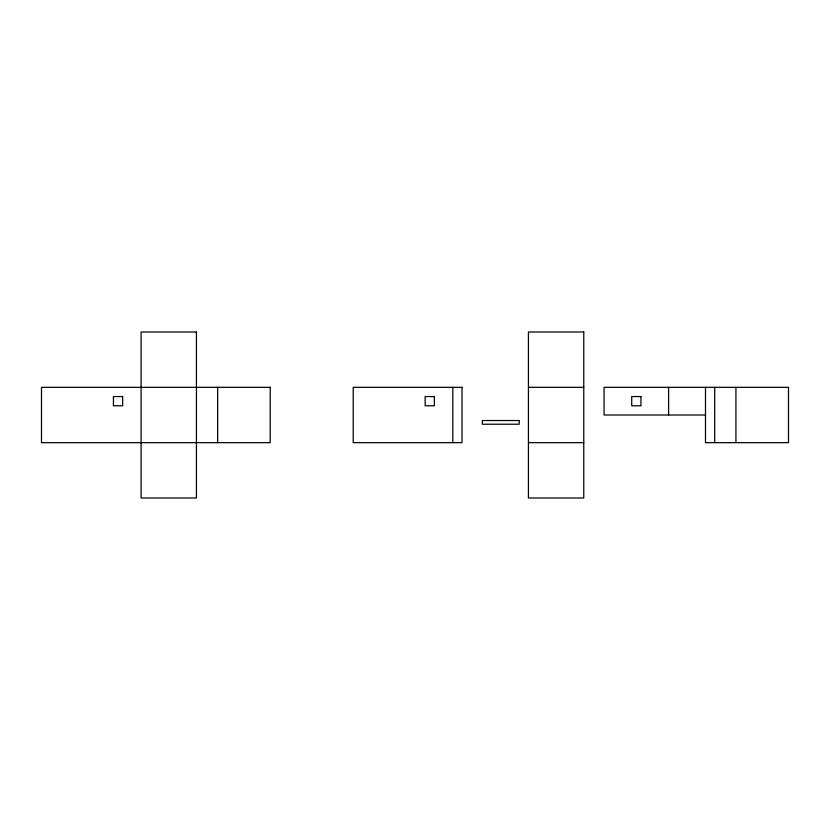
<?xml version="1.0" encoding="UTF-8"?>
<svg xmlns="http://www.w3.org/2000/svg" width="830" height="830" viewBox="0 0 830 830"><rect width="100%" height="100%" fill="white"/><g stroke="black" fill="none" stroke-linecap="round" stroke-linejoin="round"><path stroke-width="1.25" d="M528.43 387.33L583.77 387.33M705.5 415L604.053 415L604.053 387.33L788.5 387.33L788.5 442.66L705.5 442.66L705.5 387.33M528.43 442.66L583.77 442.66M735.93 387.33L735.93 442.66M714.723 387.33L714.723 442.66M668.607 387.33L668.607 415M452.807 387.33L452.807 442.66M217.647 387.33L217.647 442.66M196.43 332L141.1 332L141.1 498L196.43 498L196.43 332M583.77 332L528.43 332L528.43 498L583.77 498L583.77 332M270.207 387.33L41.5 387.33L41.5 442.66L270.207 442.66L270.207 387.33M462.03 387.33L353.207 387.33L353.207 442.66L462.03 442.66L462.03 387.33M122.653 396.553L113.43 396.553L113.43 405.777L122.653 405.777L122.653 396.553M434.37 396.553L425.147 396.553L425.147 405.777L434.37 405.777L434.37 396.553M640.947 396.553L631.723 396.553L631.723 405.777L640.947 405.777L640.947 396.553M519.207 420.53L482.323 420.53L482.323 424.223L519.207 424.223L519.207 420.53"/></g></svg>
